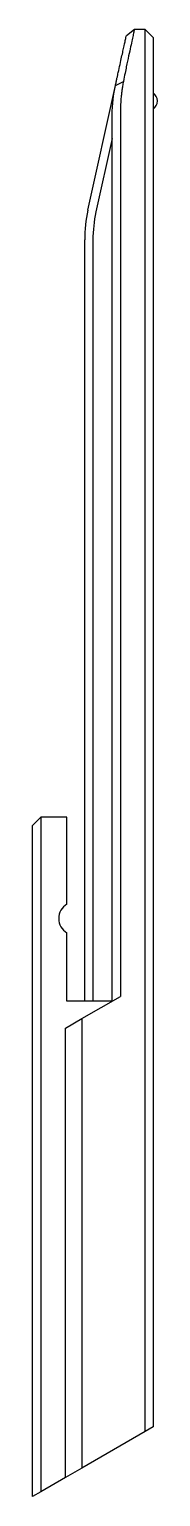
# Model space of a CAD drawing. Header units: millimetres. Extents: x 68 to 227, y 7 to 162.
# Drawn here: x 218.8 to 227.2, y 7 to 106.3 of the extents above.
import ezdxf

# ---------------------------------------------------------------- set-up
doc = ezdxf.new("R2010")
doc.units = ezdxf.units.MM

msp = doc.modelspace()

# ---------------------------------------------------------------- linework, layer by layer
at = {"color": 7, "linetype": 'Continuous', "lineweight": 25}
for p, q in [((225.677, 106.263), (225.129, 105.822)), ((226.399, 106.26), (225.671, 106.26)), ((226.957, 105.701), (226.399, 106.26)), ((226.399, 103.731), (226.399, 106.26)), ((226.957, 105.701), (226.957, 103.222)), ((226.399, 98.642), (226.399, 103.731)), ((222.521, 94.031), (224.384, 102.453)), ((224.384, 102.453), (224.929, 102.742)), ((226.957, 103.222), (226.957, 98.642)), ((224.164, 98.642), (224.164, 100.442)), ((224.723, 100.642), (224.723, 98.642)), ((224.164, 98.872), (223.067, 93.91)), ((224.164, 40.521), (224.164, 98.642)), ((224.723, 98.642), (224.723, 40.844)), ((226.399, 11.408), (226.399, 98.642)), ((226.957, 98.642), (226.957, 11.731)), ((222.302, 40.521), (222.302, 92.02)), ((222.86, 92.02), (222.86, 40.521)), ((219.322, 52.961), (218.763, 52.403)), ((221.091, 52.961), (219.322, 52.961)), ((219.322, 52.961), (219.322, 52.108)), ((221.091, 52.108), (221.091, 52.961)), ((218.763, 51.559), (218.763, 52.403)), ((219.322, 52.108), (219.322, 47.993)), ((221.091, 47.993), (221.091, 52.108)), ((218.763, 47.993), (218.763, 51.559)), ((218.763, 7), (218.763, 47.993)), ((219.322, 47.993), (219.322, 7.323)), ((221.091, 47.076), (221.091, 47.993)), ((221.091, 40.521), (221.091, 45.14)), ((222.115, 39.338), (224.723, 40.844)), ((224.164, 40.521), (221.091, 40.521)), ((220.998, 38.693), (222.115, 39.338)), ((222.115, 39.338), (222.115, 8.935)), ((220.998, 8.29), (220.998, 38.693)), ((226.399, 11.408), (222.115, 8.935)), ((226.957, 11.731), (226.399, 11.408)), ((222.115, 8.935), (220.998, 8.29)), ((220.998, 8.29), (219.322, 7.323)), ((219.322, 7.323), (218.763, 7))]:
    msp.add_line(p, q, dxfattribs=at)
for centre, radius, start, end in [((226.538, 101.418), 0.698, 306.8699, 53.1301), ((231.613, 92.02), 9.311, 167.53102, 180), ((231.613, 92.02), 8.753, 167.53102, 180), ((221.65, 46.108), 1.117, 120, 240)]:
    msp.add_arc(centre, radius, start, end, dxfattribs=at)
for points, knots in [([(225.671, 106.247), (225.669, 106.238), (225.665, 106.219), (225.611, 105.968), (225.528, 105.585), (225.422, 105.099), (225.291, 104.494), (225.181, 103.986), (225.126, 103.731)], [0, 0, 0, 0, 0.1673047, 0.3637005, 0.5212555, 0.6788111, 0.8394051, 1, 1, 1, 1]), ([(224.58, 103.343), (224.622, 103.53), (224.746, 104.094), (224.911, 104.839), (225.042, 105.43), (225.108, 105.73), (225.134, 105.847), (225.127, 105.817), (225.127, 105.814)], [0, 0, 0, 0, 0.119608, 0.359066, 0.601153, 0.791837, 0.982521, 1, 1, 1, 1]), ([(224.384, 102.453), (224.394, 102.498), (224.413, 102.588), (224.442, 102.715), (224.469, 102.837), (224.502, 102.991), (224.542, 103.167), (224.567, 103.284), (224.58, 103.343)], [0, 0, 0, 0, 0.124884, 0.249865, 0.375146, 0.50093, 0.749909, 1, 1, 1, 1]), ([(224.929, 102.742), (224.919, 102.69), (224.899, 102.589), (224.872, 102.434), (224.842, 102.25), (224.812, 102.033), (224.777, 101.739), (224.748, 101.404), (224.727, 101.026), (224.724, 100.768), (224.723, 100.642)], [0, 0, 0, 0, 0.089557, 0.173271, 0.251145, 0.380114, 0.501481, 0.675038, 0.841165, 1, 1, 1, 1])]:
    msp.add_open_spline(points, degree=3, knots=knots, dxfattribs=at)
for points in [[(225.126, 103.731), (225.077, 103.483), (225.01, 103.148), (224.929, 102.742)], [(224.164, 100.442), (224.164, 101.201), (224.26, 101.893), (224.384, 102.453)]]:
    msp.add_open_spline(points, degree=3, dxfattribs=at)

doc.saveas('drawing.dxf')
